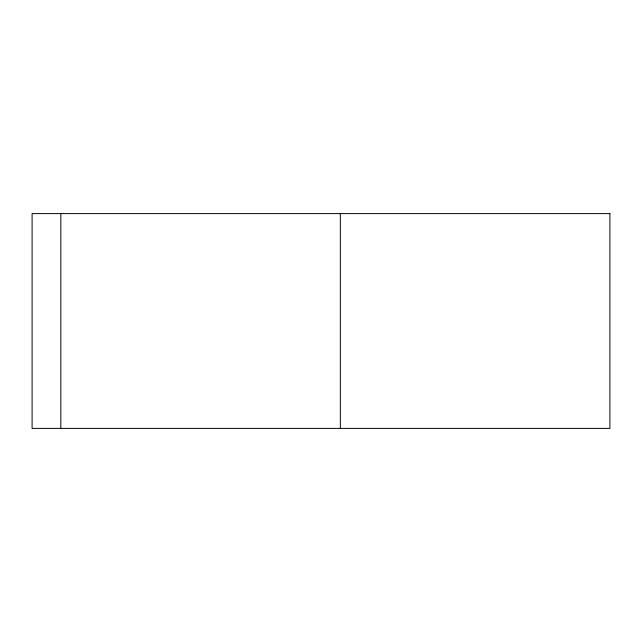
<?xml version="1.0" encoding="UTF-8"?>
<svg xmlns="http://www.w3.org/2000/svg" width="642" height="642" viewBox="0 0 642 642"><rect width="100%" height="100%" fill="white"/><g stroke="black" fill="none" stroke-linecap="round" stroke-linejoin="round"><path stroke-width="0.96" d="M340.332 213.601L340.332 428.399M60.829 213.601L60.829 428.399M609.9 213.601L32.1 213.601L32.1 428.399L609.9 428.399L609.9 213.601"/></g></svg>
